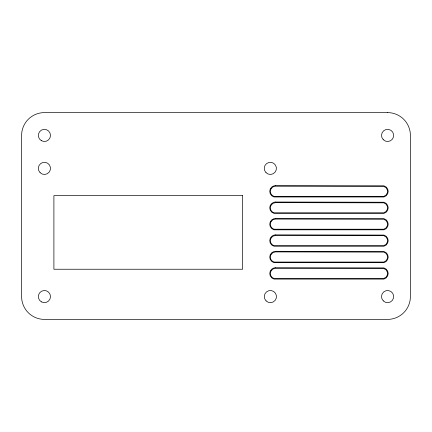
<?xml version="1.0" encoding="UTF-8"?>
<svg xmlns="http://www.w3.org/2000/svg" width="432" height="432" viewBox="0 0 432 432"><rect width="100%" height="100%" fill="white"/><g stroke="black" fill="none" stroke-linecap="round" stroke-linejoin="round"><path stroke-width="0.65" d="M271.037 188.811L270.524 190.053A5.162 5.162 0 0 0 274.169 196.376L383.756 196.376A5.162 5.162 0 0 0 383.756 186.408L275.567 186.219L272.927 186.921L271.037 188.811M271.037 205.232L270.524 206.474A5.162 5.162 0 0 0 274.169 212.798L383.756 212.798A5.162 5.162 0 0 0 383.756 202.824L275.567 202.64L272.927 203.342L271.037 205.232M271.037 221.654L270.524 222.896A5.162 5.162 0 0 0 274.169 229.219L383.756 229.219A5.162 5.162 0 0 0 383.756 219.245L275.567 219.062L272.927 219.764L271.037 221.654M271.037 238.075L270.524 239.317A5.162 5.162 0 0 0 274.169 245.641L383.756 245.641A5.162 5.162 0 0 0 383.756 235.667L275.567 235.483L272.927 236.185L271.037 238.075M271.037 254.497L270.524 255.739A5.162 5.162 0 0 0 274.169 262.062L383.756 262.062A5.162 5.162 0 0 0 383.756 252.088L275.567 251.905L272.927 252.607L271.037 254.497M271.037 270.918L270.524 272.16A5.162 5.162 0 0 0 274.169 278.483L383.756 278.483A5.162 5.162 0 0 0 383.756 268.51L275.567 268.326L272.927 269.028L271.037 270.918M275.53 185.614L274.012 185.814A5.773 5.773 0 0 0 274.012 196.97L383.918 196.97A5.773 5.773 0 0 0 383.918 185.814L275.53 185.614M275.53 202.036L274.012 202.235A5.773 5.773 0 0 0 274.012 213.392L383.918 213.392A5.773 5.773 0 0 0 383.918 202.235L275.53 202.036M275.53 218.457L274.012 218.657A5.773 5.773 0 0 0 274.012 229.813L383.918 229.813A5.773 5.773 0 0 0 383.918 218.657L275.53 218.457M275.53 234.878L274.012 235.078A5.773 5.773 0 0 0 274.012 246.235L383.918 246.235A5.773 5.773 0 0 0 383.918 235.078L275.53 234.878M275.53 251.3L274.012 251.5A5.773 5.773 0 0 0 274.012 262.656L383.918 262.656A5.773 5.773 0 0 0 383.918 251.5L275.53 251.3M275.53 267.721L274.012 267.921A5.773 5.773 0 0 0 274.012 279.077L383.918 279.077A5.773 5.773 0 0 0 383.918 267.921L275.53 267.721M387.623 112.606L44.41 112.606A22.81 22.81 0 0 0 21.6 135.416L21.6 296.584A22.81 22.81 0 0 0 44.41 319.394L387.59 319.394A22.81 22.81 0 0 0 410.4 296.584L410.4 135.443A22.81 22.81 0 0 0 387.623 112.606M242.595 195.647L53.903 195.647L53.903 269.239L242.595 269.239L242.595 195.647M41.364 301.855A6.08 6.08 0 0 0 50.49 296.584A6.08 6.08 0 0 0 41.364 291.319A6.08 6.08 0 0 0 41.364 301.855M40.106 172.67A6.08 6.08 0 0 0 50.285 169.943A6.08 6.08 0 0 0 42.833 162.497A6.08 6.08 0 0 0 40.106 172.67M41.364 140.681A6.08 6.08 0 0 0 50.49 135.416A6.08 6.08 0 0 0 41.364 130.145A6.08 6.08 0 0 0 41.364 140.681M383.292 139.714A6.08 6.08 0 0 0 393.466 136.987A6.08 6.08 0 0 0 386.019 129.541A6.08 6.08 0 0 0 383.292 139.714M383.292 300.888A6.08 6.08 0 0 0 393.466 298.161A6.08 6.08 0 0 0 386.019 290.709A6.08 6.08 0 0 0 383.292 300.888M266.036 172.67A6.08 6.08 0 0 0 276.21 169.943A6.08 6.08 0 0 0 268.763 162.497A6.08 6.08 0 0 0 266.036 172.67M266.08 300.888A6.08 6.08 0 0 0 276.259 298.161A6.08 6.08 0 0 0 268.807 290.709A6.08 6.08 0 0 0 266.08 300.888"/></g></svg>
